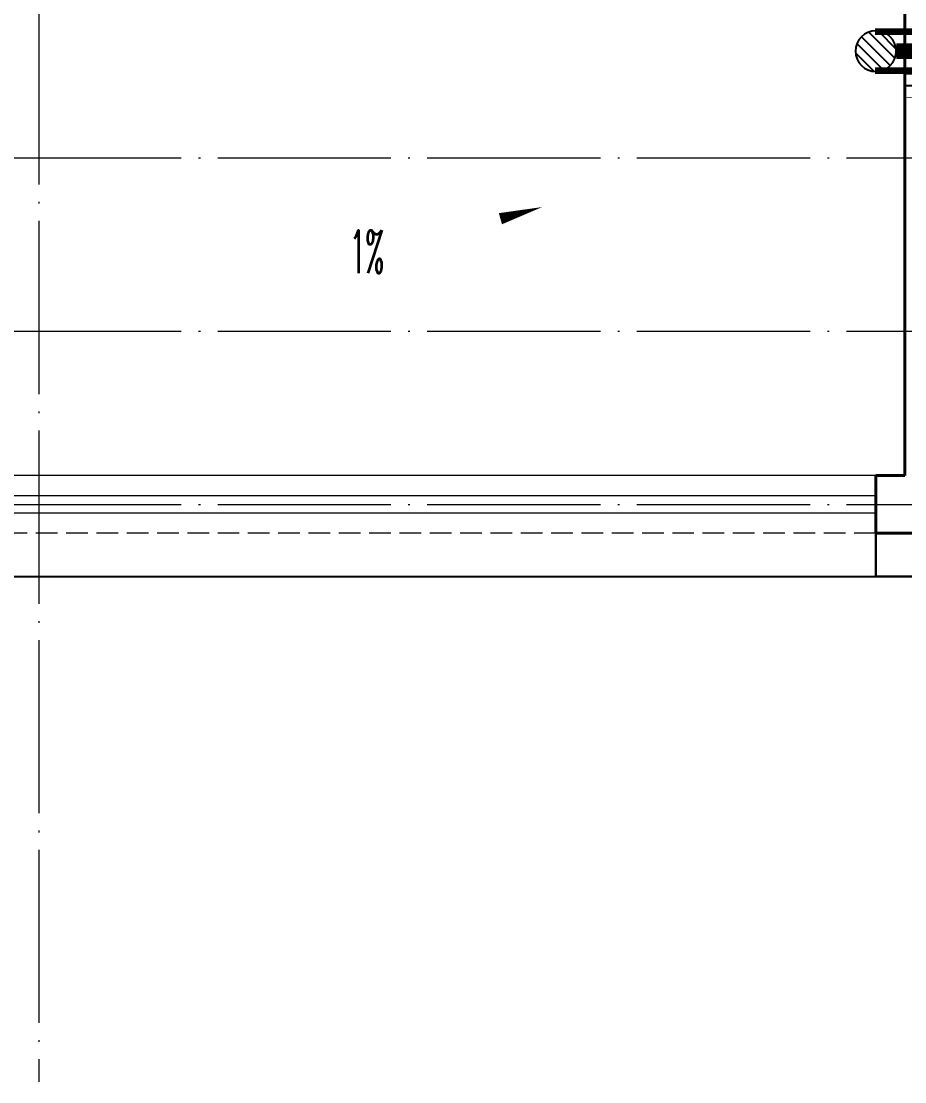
# Model space of a CAD drawing. Extents: x 27938 to 650306, y -92720 to 1524912.
# Drawn here: x 320256 to 323317, y 439532 to 443206 of the extents above; entities that cross this region are included whole.
import ezdxf

# ---------------------------------------------------------------- set-up
doc = ezdxf.new("R2010")
doc.units = 0
doc.header["$LTSCALE"] = 1000
doc.header["$MEASUREMENT"] = 0
doc.linetypes.add('DASH', pattern=[0.35, 0.25, -0.1])
doc.linetypes.add('DOTE', pattern=[2.42, 2, -0.2, 0.02, -0.2])
for name, color, linetype, lineweight in [('DOTE', 19, 'DOTE', 9), ('WALL', 9, 'Continuous', 40), ('平面-排水沟', 86, 'Continuous', 15), ('平面-栏杆', 135, 'Continuous', 15), ('平面-看线', 45, 'Continuous', 15), ('平面-空调室内机', 176, 'Continuous', 9), ('空调', 76, 'Continuous', 13)]:
    doc.layers.add(name, color=color, linetype=linetype, lineweight=lineweight)
for name, color, linetype in [('EQUIP_地漏', 7, 'Continuous'), ('PIPE-阳台', 132, 'YT'), ('VALVE_不分区给水', 7, 'Continuous'), ('ZC', 6, 'Continuous'), ('机电标识类', 1, 'Continuous'), ('看线', 251, 'Continuous')]:
    doc.layers.add(name, color=color, linetype=linetype)
doc.styles.add('_TCH_DIM', font='SIMPLEX.shx', dxfattribs={"width": 0.6, "oblique": 10, "bigfont": 'hztxt.shx'})
doc.styles.get("Standard").update_dxf_attribs({"font": 'gbenor.shx', "bigfont": 'gbcbig.shx'})
doc.linetypes.add('YT', pattern='A,3,-0.2,["YT",Standard,S=0.25,R=0,X=-0.1,Y=-0.115],-0.35', length=3.55)

# ---------------------------------------------------------------- blocks, each defined once
blk = doc.blocks.new('FGDGDRGSDGDG')
at = {"layer": 'DOTE', "linetype": 'DOTE', "ltscale": 0.3}
for p, q in [((538382.5, 529998.5), (538382.5, 513948.5)), ((488182.5, 517148.5), (546982.5, 517148.5)), ((488182.5, 516548.5), (546982.5, 516548.5)), ((488182.5, 515948.5), (546982.5, 515948.5))]:
    blk.add_line(p, q, dxfattribs=at)
blk = doc.blocks.new('dongkong')
at = {"color": 0}
blk.add_wipeout([(-603756, 210771), (-603756, 210570.8), (-603836, 210570.8), (-603836, 210771)], dxfattribs=at)
at = {"layer": '机电标识类', "color": 0, "linetype": 'DASH', "ltscale": 400}
for p, q in [((-603796, 210771), (-603796, 210570.8)), ((-603896, 210670.7), (-603696, 210670.7))]:
    blk.add_line(p, q, dxfattribs=at)
at = {"layer": '空调', "color": 0, "linetype": 'DASH', "const_width": 2}
blk.add_lwpolyline([(-603756, 210771), (-603756, 210570.8), (-603836, 210570.8), (-603836, 210771)], close=True, dxfattribs=at)
blk = doc.blocks.new('$VALVE$00000533')
at = {"ltscale": 0.5, "const_width": 25}
for points in [[(-225, 75), (225, 75)], [(-225, -75), (225, -75)]]:
    blk.add_lwpolyline(points, dxfattribs=at)
blk = doc.blocks.new('A$C63B27F85')
at = {"layer": 'VALVE_不分区给水', "xscale": 0.8999999999999999, "yscale": -0.8999999999999999, "zscale": 0.8999999999999999}
blk.add_blockref('$VALVE$00000533', (51300, -10480), dxfattribs=at)
blk = doc.blocks.new('$TwtSys$00000141')
for p, q in [((-141.3, 11.5), (-15.1, 137.7)), ((-141.3, 11.5), (-15.1, 137.7)), ((-130.8, -52.6), (52.6, 130.8)), ((-130.8, -52.6), (52.6, 130.8)), ((-99.7, -99.7), (99.7, 99.7)), ((-99.7, -99.7), (99.7, 99.7)), ((-48.5, -130.6), (131.4, 49.3)), ((-48.5, -130.6), (131.4, 49.3)), ((17.1, -138.4), (138.4, -17.1)), ((17.1, -138.4), (138.4, -17.1))]:
    blk.add_line(p, q)
blk.add_circle((0, 0), 141)
blk.add_circle((0, 0), 141)

msp = doc.modelspace()

# ---------------------------------------------------------------- linework, layer by layer
at = {"color": 8, "const_width": 8}
msp.add_lwpolyline([(324366.6, 441432.1), (324366.6, 441282.1), (323216.6, 441282.1), (323216.6, 441432.1)], dxfattribs=at)
at = {"layer": 'WALL', "color": 8}
for p, q in [((323216.6, 441632.1), (323316.6, 441632.1)), ((323216.6, 441632.1), (323216.6, 441432.1)), ((323216.6, 441432.1), (323416.6, 441432.1))]:
    msp.add_line(p, q, dxfattribs=at)
at = {"layer": '平面-排水沟', "color": 8}
msp.add_lwpolyline([(321570.3, 442425, 0, 0, 0), (322060.4, 442562.1, 0, 40, 0), (321916, 442521.7, 0, 0, 0)], format="xyseb", dxfattribs=at)
at = {"layer": '平面-栏杆', "color": 8}
for p, q in [((323216.6, 441562.1), (317316.6, 441562.1)), ((323216.6, 441502.1), (317316.6, 441502.1))]:
    msp.add_line(p, q, dxfattribs=at)
at = {"layer": '平面-看线', "color": 8}
msp.add_line((323216.6, 441632.1), (317316.6, 441632.1), dxfattribs=at)
at = {"layer": '平面-看线', "color": 8, "linetype": 'DASH', "ltscale": 0.3}
msp.add_line((323216.6, 441432.1), (317316.6, 441432.1), dxfattribs=at)
at = {"layer": '看线', "color": 8, "ltscale": 0.5}
msp.add_lwpolyline([(317316.6, 441282.1), (323216.6, 441282.1)], dxfattribs=at)

# ---------------------------------------------------------------- block references
msp.add_blockref('FGDGDRGSDGDG', (-218065.9, -74416.4))
at = {"layer": 'EQUIP_地漏', "xscale": 0.5, "yscale": -0.5, "zscale": 0.5}
msp.add_blockref('$TwtSys$00000141', (323216.6, 443102.1), dxfattribs=at)

# ---------------------------------------------------------------- texts
at = {"layer": '平面-排水沟', "color": 8, "style": '_TCH_DIM', "width": 0.423529}
msp.add_text('1%', height=148.75, dxfattribs=at).set_placement((321394.4, 442333.1))

# ---------------------------------------------------------------- next in the draw order: block references
at = {"layer": '平面-空调室内机', "color": 8, "ltscale": 0.3, "xscale": -1, "rotation": 270}
msp.add_blockref('dongkong', (112745.9, 1046778.1), dxfattribs=at)

# ---------------------------------------------------------------- next in the draw order: linework, layer by layer
at = {"layer": 'PIPE-阳台', "const_width": 55}
msp.add_lwpolyline([(323591.6, 443102.1), (323287.1, 443102.1)], dxfattribs=at)
at = {"layer": 'WALL', "color": 8}
msp.add_line((323316.6, 443232.1), (323316.6, 441632.1), dxfattribs=at)

# ---------------------------------------------------------------- next in the draw order: block references
at = {"layer": 'ZC'}
msp.add_blockref('A$C63B27F85', (272116.6, 453582.1), dxfattribs=at)

doc.saveas('drawing.dxf')
